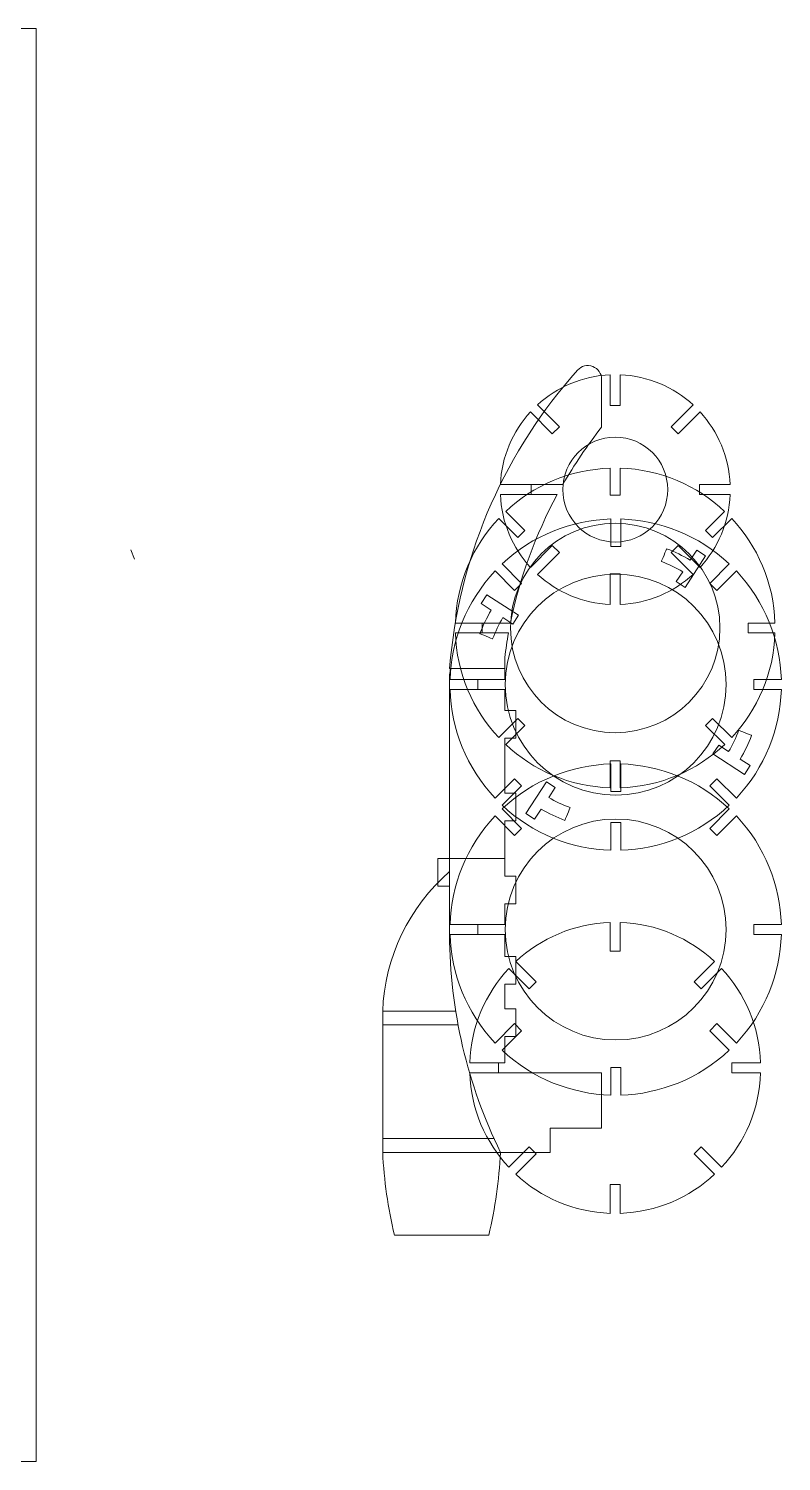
# Model space of a CAD drawing. Header units: centimetres. Extents: x -65 to 125, y -59 to 116.
# Drawn here: x 97.6 to 124.9, y -20.8 to 31.1 of the extents above; entities that cross this region are included whole.
import ezdxf

# ---------------------------------------------------------------- set-up
doc = ezdxf.new("R2010")
doc.units = ezdxf.units.CM
doc.header["$MEASUREMENT"] = 0
doc.layers.add('layer 1', color=7, linetype='Continuous')

msp = doc.modelspace()

# ---------------------------------------------------------------- linework, layer by layer
at = {"layer": 'layer 1', "color": 250, "lineweight": 9}
for points, knots in [([(43.70348, 31.06567), (43.70348, 31.06567), (97.89016, 31.06567), (97.89016, 31.06567), (97.89016, 31.06567), (97.89016, 31.06567), (97.89016, -20.81939), (97.89016, -20.81939), (97.89016, -20.81939), (97.89016, -20.81939), (43.70348, -20.81939), (43.70348, -20.81939), (43.70348, -20.81939), (43.70348, -20.81939), (43.70348, 31.06567), (43.70348, 31.06567)], [0, 0, 0, 0, 0.2, 0.2, 0.2, 0.2, 0.4, 0.4, 0.4, 0.4, 0.6, 0.6, 0.6, 0.6, 1, 1, 1, 1]), ([(119.03359, 15.14829), (120.49663, 15.10359), (121.82285, 14.51599), (122.81813, 13.58029), (122.81813, 13.58029), (122.81813, 13.58029), (122.12886, 12.89102), (122.12886, 12.89102), (122.12886, 12.89102), (122.12886, 12.89102), (122.38342, 12.63646), (122.38342, 12.63646), (122.38342, 12.63646), (122.38342, 12.63646), (123.07284, 13.32588), (123.07284, 13.32588), (123.07284, 13.32588), (124.00841, 12.33057), (124.59579, 11.00417), (124.64048, 9.54119), (124.64048, 9.54119), (124.64048, 9.54119), (123.66552, 9.54119), (123.66552, 9.54119), (123.66552, 9.54119), (123.66552, 9.54119), (123.66552, 9.18118), (123.66552, 9.18118), (123.66552, 9.18118), (123.66552, 9.18118), (124.64068, 9.18118), (124.64068, 9.18118), (124.64068, 9.18118), (124.59598, 7.71814), (124.00838, 6.39192), (123.07268, 5.39664), (123.07268, 5.39664), (123.07268, 5.39664), (122.38341, 6.08591), (122.38341, 6.08591), (122.38341, 6.08591), (122.38341, 6.08591), (122.12885, 5.83135), (122.12885, 5.83135), (122.12885, 5.83135), (122.12885, 5.83135), (122.81827, 5.14193), (122.81827, 5.14193), (122.81827, 5.14193), (121.82296, 4.20636), (120.49656, 3.61898), (119.03358, 3.57429), (119.03358, 3.57429), (119.03358, 3.57429), (119.03358, 4.54925), (119.03358, 4.54925), (119.03358, 4.54925), (119.03358, 4.54925), (118.67357, 4.54925), (118.67357, 4.54925), (118.67357, 4.54925), (118.67357, 4.54925), (118.67357, 3.57429), (118.67357, 3.57429), (118.67357, 3.57429), (117.21056, 3.61899), (115.88442, 4.20662), (114.88915, 5.14221), (114.88915, 5.14221), (114.88915, 5.14221), (115.5783, 5.83136), (115.5783, 5.83136), (115.5783, 5.83136), (115.5783, 5.83136), (115.32374, 6.08592), (115.32374, 6.08592), (115.32374, 6.08592), (115.32374, 6.08592), (114.63459, 5.39677), (114.63459, 5.39677), (114.63459, 5.39677), (113.69898, 6.39201), (113.11138, 7.71819), (113.06669, 9.18119), (113.06669, 9.18119), (113.06669, 9.18119), (114.04164, 9.18119), (114.04164, 9.18119), (114.04164, 9.18119), (114.04164, 9.18119), (114.04164, 9.5412), (114.04164, 9.5412), (114.04164, 9.5412), (114.04164, 9.5412), (113.06648, 9.5412), (113.06648, 9.5412), (113.06648, 9.5412), (113.11118, 11.00424), (113.69878, 12.33046), (114.63448, 13.32574), (114.63448, 13.32574), (114.63448, 13.32574), (115.32375, 12.63647), (115.32375, 12.63647), (115.32375, 12.63647), (115.32375, 12.63647), (115.57831, 12.89103), (115.57831, 12.89103), (115.57831, 12.89103), (115.57831, 12.89103), (114.88889, 13.58045), (114.88889, 13.58045), (114.88889, 13.58045), (115.8842, 14.51602), (117.2106, 15.1034), (118.67358, 15.14809), (118.67358, 15.14809), (118.67358, 15.14809), (118.67358, 14.17313), (118.67358, 14.17313), (118.67358, 14.17313), (118.67358, 14.17313), (119.03359, 14.17313), (119.03359, 14.17313), (119.03359, 14.17313), (119.03359, 14.17313), (119.03359, 15.14829), (119.03359, 15.14829)], [0, 0, 0, 0, 0.03030303, 0.03030303, 0.03030303, 0.03030303, 0.06060606, 0.06060606, 0.06060606, 0.06060606, 0.09090909, 0.09090909, 0.09090909, 0.09090909, 0.12121212, 0.12121212, 0.12121212, 0.12121212, 0.15151515, 0.15151515, 0.15151515, 0.15151515, 0.18181818, 0.18181818, 0.18181818, 0.18181818, 0.21212121, 0.21212121, 0.21212121, 0.21212121, 0.24242424, 0.24242424, 0.24242424, 0.24242424, 0.27272727, 0.27272727, 0.27272727, 0.27272727, 0.3030303, 0.3030303, 0.3030303, 0.3030303, 0.33333333, 0.33333333, 0.33333333, 0.33333333, 0.36363636, 0.36363636, 0.36363636, 0.36363636, 0.39393939, 0.39393939, 0.39393939, 0.39393939, 0.42424242, 0.42424242, 0.42424242, 0.42424242, 0.45454545, 0.45454545, 0.45454545, 0.45454545, 0.48484848, 0.48484848, 0.48484848, 0.48484848, 0.51515152, 0.51515152, 0.51515152, 0.51515152, 0.54545455, 0.54545455, 0.54545455, 0.54545455, 0.57575758, 0.57575758, 0.57575758, 0.57575758, 0.60606061, 0.60606061, 0.60606061, 0.60606061, 0.63636364, 0.63636364, 0.63636364, 0.63636364, 0.66666667, 0.66666667, 0.66666667, 0.66666667, 0.6969697, 0.6969697, 0.6969697, 0.6969697, 0.72727273, 0.72727273, 0.72727273, 0.72727273, 0.75757576, 0.75757576, 0.75757576, 0.75757576, 0.78787879, 0.78787879, 0.78787879, 0.78787879, 0.81818182, 0.81818182, 0.81818182, 0.81818182, 0.84848485, 0.84848485, 0.84848485, 0.84848485, 0.87878788, 0.87878788, 0.87878788, 0.87878788, 0.90909091, 0.90909091, 0.90909091, 0.90909091, 0.93939394, 0.93939394, 0.93939394, 0.93939394, 1, 1, 1, 1]), ([(114.50565, 3.19822), (113.46183, 4.30546), (112.91903, 5.71245), (112.87676, 7.13164), (112.87676, 7.13164), (112.87676, 7.13164), (113.87358, 7.13164), (113.87358, 7.13164), (113.87358, 7.13164), (113.87358, 7.13164), (113.87358, 7.49165), (113.87358, 7.49165), (113.87358, 7.49165), (113.87358, 7.49165), (112.87661, 7.49165), (112.87661, 7.49165), (112.87661, 7.49165), (112.91897, 8.91078), (113.46196, 10.31776), (114.50576, 11.42496), (114.50576, 11.42496), (114.50576, 11.42496), (115.21078, 10.71994), (115.21078, 10.71994), (115.21078, 10.71994), (115.21078, 10.71994), (115.46535, 10.9745), (115.46535, 10.9745), (115.46535, 10.9745), (115.46535, 10.9745), (114.76022, 11.67963), (114.76022, 11.67963), (114.76022, 11.67963), (115.86746, 12.72345), (117.27445, 13.26625), (118.69364, 13.30852), (118.69364, 13.30852), (118.69364, 13.30852), (118.69364, 12.3117), (118.69364, 12.3117), (118.69364, 12.3117), (118.69364, 12.3117), (119.05365, 12.3117), (119.05365, 12.3117), (119.05365, 12.3117), (119.05365, 12.3117), (119.05365, 13.30867), (119.05365, 13.30867), (119.05365, 13.30867), (120.47278, 13.26631), (121.87976, 12.72332), (122.98696, 11.67952), (122.98696, 11.67952), (122.98696, 11.67952), (122.28194, 10.9745), (122.28194, 10.9745), (122.28194, 10.9745), (122.28194, 10.9745), (122.5365, 10.71993), (122.5365, 10.71993), (122.5365, 10.71993), (122.5365, 10.71993), (123.24163, 11.42506), (123.24163, 11.42506), (123.24163, 11.42506), (124.28545, 10.31782), (124.82825, 8.91083), (124.87052, 7.49164), (124.87052, 7.49164), (124.87052, 7.49164), (123.8737, 7.49164), (123.8737, 7.49164), (123.8737, 7.49164), (123.8737, 7.49164), (123.8737, 7.13163), (123.8737, 7.13163), (123.8737, 7.13163), (123.8737, 7.13163), (124.87067, 7.13163), (124.87067, 7.13163), (124.87067, 7.13163), (124.82831, 5.7125), (124.28532, 4.30552), (123.24152, 3.19832), (123.24152, 3.19832), (123.24152, 3.19832), (122.5365, 3.90334), (122.5365, 3.90334), (122.5365, 3.90334), (122.5365, 3.90334), (122.28193, 3.64878), (122.28193, 3.64878), (122.28193, 3.64878), (122.28193, 3.64878), (122.98706, 2.94365), (122.98706, 2.94365), (122.98706, 2.94365), (121.87984, 1.89984), (120.47284, 1.35696), (119.05364, 1.31462), (119.05364, 1.31462), (119.05364, 1.31462), (119.05364, 2.31158), (119.05364, 2.31158), (119.05364, 2.31158), (119.05364, 2.31158), (118.69363, 2.31158), (118.69363, 2.31158), (118.69363, 2.31158), (118.69363, 2.31158), (118.69363, 1.31462), (118.69363, 1.31462), (118.69363, 1.31462), (117.27443, 1.35692), (115.86745, 1.89982), (114.76021, 2.94365), (114.76021, 2.94365), (114.76021, 2.94365), (115.46534, 3.64878), (115.46534, 3.64878), (115.46534, 3.64878), (115.46534, 3.64878), (115.21078, 3.90335), (115.21078, 3.90335), (115.21078, 3.90335), (115.21078, 3.90335), (114.50565, 3.19822), (114.50565, 3.19822)], [0, 0, 0, 0, 0.03030303, 0.03030303, 0.03030303, 0.03030303, 0.06060606, 0.06060606, 0.06060606, 0.06060606, 0.09090909, 0.09090909, 0.09090909, 0.09090909, 0.12121212, 0.12121212, 0.12121212, 0.12121212, 0.15151515, 0.15151515, 0.15151515, 0.15151515, 0.18181818, 0.18181818, 0.18181818, 0.18181818, 0.21212121, 0.21212121, 0.21212121, 0.21212121, 0.24242424, 0.24242424, 0.24242424, 0.24242424, 0.27272727, 0.27272727, 0.27272727, 0.27272727, 0.3030303, 0.3030303, 0.3030303, 0.3030303, 0.33333333, 0.33333333, 0.33333333, 0.33333333, 0.36363636, 0.36363636, 0.36363636, 0.36363636, 0.39393939, 0.39393939, 0.39393939, 0.39393939, 0.42424242, 0.42424242, 0.42424242, 0.42424242, 0.45454545, 0.45454545, 0.45454545, 0.45454545, 0.48484848, 0.48484848, 0.48484848, 0.48484848, 0.51515152, 0.51515152, 0.51515152, 0.51515152, 0.54545455, 0.54545455, 0.54545455, 0.54545455, 0.57575758, 0.57575758, 0.57575758, 0.57575758, 0.60606061, 0.60606061, 0.60606061, 0.60606061, 0.63636364, 0.63636364, 0.63636364, 0.63636364, 0.66666667, 0.66666667, 0.66666667, 0.66666667, 0.6969697, 0.6969697, 0.6969697, 0.6969697, 0.72727273, 0.72727273, 0.72727273, 0.72727273, 0.75757576, 0.75757576, 0.75757576, 0.75757576, 0.78787879, 0.78787879, 0.78787879, 0.78787879, 0.81818182, 0.81818182, 0.81818182, 0.81818182, 0.84848485, 0.84848485, 0.84848485, 0.84848485, 0.87878788, 0.87878788, 0.87878788, 0.87878788, 0.90909091, 0.90909091, 0.90909091, 0.90909091, 0.93939394, 0.93939394, 0.93939394, 0.93939394, 1, 1, 1, 1]), ([(118.85358, 13.15353), (120.94803, 13.15353), (122.64592, 11.45564), (122.64592, 9.36119), (122.64592, 9.36119), (122.64592, 7.26674), (120.94803, 5.56885), (118.85358, 5.56885), (118.85358, 5.56885), (116.75913, 5.56885), (115.06124, 7.26674), (115.06124, 9.36119), (115.06124, 9.36119), (115.06124, 11.45564), (116.75913, 13.15353), (118.85358, 13.15353)], [0, 0, 0, 0, 0.2, 0.2, 0.2, 0.2, 0.4, 0.4, 0.4, 0.4, 0.6, 0.6, 0.6, 0.6, 1, 1, 1, 1]), ([(120.52513, 11.76913), (120.52839, 11.77697), (120.71644, 12.23097), (120.71644, 12.23097), (120.71644, 12.23097), (121.01358, 12.11966), (121.30003, 11.98165), (121.57228, 11.81864), (121.57228, 11.81864), (121.57228, 11.81864), (121.80975, 12.18456), (121.80975, 12.18456), (121.80975, 12.18456), (121.80975, 12.18456), (122.1285, 11.97767), (122.1285, 11.97767), (122.1285, 11.97767), (122.1285, 11.97767), (121.38533, 10.83259), (121.38533, 10.83259), (121.38533, 10.83259), (121.38533, 10.83259), (121.06658, 11.03947), (121.06658, 11.03947), (121.06658, 11.03947), (121.06658, 11.03947), (121.30011, 11.39929), (121.30011, 11.39929), (121.30011, 11.39929), (121.05348, 11.54571), (120.7941, 11.66948), (120.52513, 11.76913)], [0, 0, 0, 0, 0.11111111, 0.11111111, 0.11111111, 0.11111111, 0.22222222, 0.22222222, 0.22222222, 0.22222222, 0.33333333, 0.33333333, 0.33333333, 0.33333333, 0.44444444, 0.44444444, 0.44444444, 0.44444444, 0.55555556, 0.55555556, 0.55555556, 0.55555556, 0.66666667, 0.66666667, 0.66666667, 0.66666667, 0.77777778, 0.77777778, 0.77777778, 0.77777778, 1, 1, 1, 1]), ([(118.87364, 11.31211), (116.66424, 11.31211), (114.87317, 9.52104), (114.87317, 7.31164), (114.87317, 7.31164), (114.87317, 5.10224), (116.66424, 3.31117), (118.87364, 3.31117), (118.87364, 3.31117), (121.08304, 3.31117), (122.87411, 5.10224), (122.87411, 7.31164), (122.87411, 7.31164), (122.87411, 9.52104), (121.08304, 11.31211), (118.87364, 11.31211)], [0, 0, 0, 0, 0.2, 0.2, 0.2, 0.2, 0.4, 0.4, 0.4, 0.4, 0.6, 0.6, 0.6, 0.6, 1, 1, 1, 1]), ([(114.41615, 8.96313), (114.40831, 8.96639), (113.95431, 9.15444), (113.95431, 9.15444), (113.95431, 9.15444), (114.06562, 9.45158), (114.20363, 9.73803), (114.36664, 10.01028), (114.36664, 10.01028), (114.36664, 10.01028), (114.00072, 10.24775), (114.00072, 10.24775), (114.00072, 10.24775), (114.00072, 10.24775), (114.20761, 10.5665), (114.20761, 10.5665), (114.20761, 10.5665), (114.20761, 10.5665), (115.35269, 9.82333), (115.35269, 9.82333), (115.35269, 9.82333), (115.35269, 9.82333), (115.14581, 9.50458), (115.14581, 9.50458), (115.14581, 9.50458), (115.14581, 9.50458), (114.78599, 9.73811), (114.78599, 9.73811), (114.78599, 9.73811), (114.63957, 9.49148), (114.5158, 9.2321), (114.41615, 8.96313)], [0, 0, 0, 0, 0.11111111, 0.11111111, 0.11111111, 0.11111111, 0.22222222, 0.22222222, 0.22222222, 0.22222222, 0.33333333, 0.33333333, 0.33333333, 0.33333333, 0.44444444, 0.44444444, 0.44444444, 0.44444444, 0.55555556, 0.55555556, 0.55555556, 0.55555556, 0.66666667, 0.66666667, 0.66666667, 0.66666667, 0.77777778, 0.77777778, 0.77777778, 0.77777778, 1, 1, 1, 1]), ([(123.33113, 5.66015), (123.33897, 5.65689), (123.79297, 5.46884), (123.79297, 5.46884), (123.79297, 5.46884), (123.68166, 5.1717), (123.54365, 4.88525), (123.38064, 4.613), (123.38064, 4.613), (123.38064, 4.613), (123.74656, 4.37553), (123.74656, 4.37553), (123.74656, 4.37553), (123.74656, 4.37553), (123.53967, 4.05678), (123.53967, 4.05678), (123.53967, 4.05678), (123.53967, 4.05678), (122.39459, 4.79995), (122.39459, 4.79995), (122.39459, 4.79995), (122.39459, 4.79995), (122.60147, 5.1187), (122.60147, 5.1187), (122.60147, 5.1187), (122.60147, 5.1187), (122.96129, 4.88517), (122.96129, 4.88517), (122.96129, 4.88517), (123.10771, 5.1318), (123.23148, 5.39118), (123.33113, 5.66015)], [0, 0, 0, 0, 0.11111111, 0.11111111, 0.11111111, 0.11111111, 0.22222222, 0.22222222, 0.22222222, 0.22222222, 0.33333333, 0.33333333, 0.33333333, 0.33333333, 0.44444444, 0.44444444, 0.44444444, 0.44444444, 0.55555556, 0.55555556, 0.55555556, 0.55555556, 0.66666667, 0.66666667, 0.66666667, 0.66666667, 0.77777778, 0.77777778, 0.77777778, 0.77777778, 1, 1, 1, 1]), ([(114.50565, -5.67314), (113.46183, -4.5659), (112.91903, -3.15891), (112.87676, -1.73972), (112.87676, -1.73972), (112.87676, -1.73972), (113.87358, -1.73972), (113.87358, -1.73972), (113.87358, -1.73972), (113.87358, -1.73972), (113.87358, -1.37971), (113.87358, -1.37971), (113.87358, -1.37971), (113.87358, -1.37971), (112.87661, -1.37971), (112.87661, -1.37971), (112.87661, -1.37971), (112.91897, 0.03942), (113.46196, 1.4464), (114.50576, 2.5536), (114.50576, 2.5536), (114.50576, 2.5536), (115.21078, 1.84858), (115.21078, 1.84858), (115.21078, 1.84858), (115.21078, 1.84858), (115.46535, 2.10314), (115.46535, 2.10314), (115.46535, 2.10314), (115.46535, 2.10314), (114.76022, 2.80827), (114.76022, 2.80827), (114.76022, 2.80827), (115.86746, 3.85209), (117.27445, 4.39489), (118.69364, 4.43716), (118.69364, 4.43716), (118.69364, 4.43716), (118.69364, 3.44034), (118.69364, 3.44034), (118.69364, 3.44034), (118.69364, 3.44034), (119.05365, 3.44034), (119.05365, 3.44034), (119.05365, 3.44034), (119.05365, 3.44034), (119.05365, 4.43731), (119.05365, 4.43731), (119.05365, 4.43731), (120.47278, 4.39495), (121.87976, 3.85196), (122.98696, 2.80816), (122.98696, 2.80816), (122.98696, 2.80816), (122.28194, 2.10314), (122.28194, 2.10314), (122.28194, 2.10314), (122.28194, 2.10314), (122.5365, 1.84857), (122.5365, 1.84857), (122.5365, 1.84857), (122.5365, 1.84857), (123.24163, 2.5537), (123.24163, 2.5537), (123.24163, 2.5537), (124.28545, 1.44646), (124.82825, 0.03947), (124.87052, -1.37972), (124.87052, -1.37972), (124.87052, -1.37972), (123.8737, -1.37972), (123.8737, -1.37972), (123.8737, -1.37972), (123.8737, -1.37972), (123.8737, -1.73973), (123.8737, -1.73973), (123.8737, -1.73973), (123.8737, -1.73973), (124.87067, -1.73973), (124.87067, -1.73973), (124.87067, -1.73973), (124.82831, -3.15886), (124.28532, -4.56584), (123.24152, -5.67304), (123.24152, -5.67304), (123.24152, -5.67304), (122.5365, -4.96802), (122.5365, -4.96802), (122.5365, -4.96802), (122.5365, -4.96802), (122.28193, -5.22258), (122.28193, -5.22258), (122.28193, -5.22258), (122.28193, -5.22258), (122.98706, -5.92771), (122.98706, -5.92771), (122.98706, -5.92771), (121.87984, -6.97152), (120.47284, -7.5144), (119.05364, -7.55674), (119.05364, -7.55674), (119.05364, -7.55674), (119.05364, -6.55978), (119.05364, -6.55978), (119.05364, -6.55978), (119.05364, -6.55978), (118.69363, -6.55978), (118.69363, -6.55978), (118.69363, -6.55978), (118.69363, -6.55978), (118.69363, -7.55674), (118.69363, -7.55674), (118.69363, -7.55674), (117.27443, -7.51444), (115.86745, -6.97154), (114.76021, -5.92771), (114.76021, -5.92771), (114.76021, -5.92771), (115.46534, -5.22258), (115.46534, -5.22258), (115.46534, -5.22258), (115.46534, -5.22258), (115.21078, -4.96801), (115.21078, -4.96801), (115.21078, -4.96801), (115.21078, -4.96801), (114.50565, -5.67314), (114.50565, -5.67314)], [0, 0, 0, 0, 0.03030303, 0.03030303, 0.03030303, 0.03030303, 0.06060606, 0.06060606, 0.06060606, 0.06060606, 0.09090909, 0.09090909, 0.09090909, 0.09090909, 0.12121212, 0.12121212, 0.12121212, 0.12121212, 0.15151515, 0.15151515, 0.15151515, 0.15151515, 0.18181818, 0.18181818, 0.18181818, 0.18181818, 0.21212121, 0.21212121, 0.21212121, 0.21212121, 0.24242424, 0.24242424, 0.24242424, 0.24242424, 0.27272727, 0.27272727, 0.27272727, 0.27272727, 0.3030303, 0.3030303, 0.3030303, 0.3030303, 0.33333333, 0.33333333, 0.33333333, 0.33333333, 0.36363636, 0.36363636, 0.36363636, 0.36363636, 0.39393939, 0.39393939, 0.39393939, 0.39393939, 0.42424242, 0.42424242, 0.42424242, 0.42424242, 0.45454545, 0.45454545, 0.45454545, 0.45454545, 0.48484848, 0.48484848, 0.48484848, 0.48484848, 0.51515152, 0.51515152, 0.51515152, 0.51515152, 0.54545455, 0.54545455, 0.54545455, 0.54545455, 0.57575758, 0.57575758, 0.57575758, 0.57575758, 0.60606061, 0.60606061, 0.60606061, 0.60606061, 0.63636364, 0.63636364, 0.63636364, 0.63636364, 0.66666667, 0.66666667, 0.66666667, 0.66666667, 0.6969697, 0.6969697, 0.6969697, 0.6969697, 0.72727273, 0.72727273, 0.72727273, 0.72727273, 0.75757576, 0.75757576, 0.75757576, 0.75757576, 0.78787879, 0.78787879, 0.78787879, 0.78787879, 0.81818182, 0.81818182, 0.81818182, 0.81818182, 0.84848485, 0.84848485, 0.84848485, 0.84848485, 0.87878788, 0.87878788, 0.87878788, 0.87878788, 0.90909091, 0.90909091, 0.90909091, 0.90909091, 0.93939394, 0.93939394, 0.93939394, 0.93939394, 1, 1, 1, 1]), ([(117.22215, 2.85415), (117.21889, 2.84631), (117.03084, 2.39231), (117.03084, 2.39231), (117.03084, 2.39231), (116.7337, 2.50362), (116.44725, 2.64163), (116.175, 2.80464), (116.175, 2.80464), (116.175, 2.80464), (115.93753, 2.43872), (115.93753, 2.43872), (115.93753, 2.43872), (115.93753, 2.43872), (115.61878, 2.64561), (115.61878, 2.64561), (115.61878, 2.64561), (115.61878, 2.64561), (116.36195, 3.79069), (116.36195, 3.79069), (116.36195, 3.79069), (116.36195, 3.79069), (116.6807, 3.58381), (116.6807, 3.58381), (116.6807, 3.58381), (116.6807, 3.58381), (116.44717, 3.22399), (116.44717, 3.22399), (116.44717, 3.22399), (116.6938, 3.07757), (116.95318, 2.9538), (117.22215, 2.85415)], [0, 0, 0, 0, 0.11111111, 0.11111111, 0.11111111, 0.11111111, 0.22222222, 0.22222222, 0.22222222, 0.22222222, 0.33333333, 0.33333333, 0.33333333, 0.33333333, 0.44444444, 0.44444444, 0.44444444, 0.44444444, 0.55555556, 0.55555556, 0.55555556, 0.55555556, 0.66666667, 0.66666667, 0.66666667, 0.66666667, 0.77777778, 0.77777778, 0.77777778, 0.77777778, 1, 1, 1, 1]), ([(118.87364, 2.44075), (116.66424, 2.44075), (114.87317, 0.64968), (114.87317, -1.55972), (114.87317, -1.55972), (114.87317, -3.76912), (116.66424, -5.56019), (118.87364, -5.56019), (118.87364, -5.56019), (121.08304, -5.56019), (122.87411, -3.76912), (122.87411, -1.55972), (122.87411, -1.55972), (122.87411, 0.64968), (121.08304, 2.44075), (118.87364, 2.44075)], [0, 0, 0, 0, 0.2, 0.2, 0.2, 0.2, 0.4, 0.4, 0.4, 0.4, 0.6, 0.6, 0.6, 0.6, 1, 1, 1, 1]), ([(119.03331, -1.30152), (120.35317, -1.34583), (121.54983, -1.87548), (122.45093, -2.71753), (122.45093, -2.71753), (122.45093, -2.71753), (121.71455, -3.45391), (121.71455, -3.45391), (121.71455, -3.45391), (121.71455, -3.45391), (121.96912, -3.70848), (121.96912, -3.70848), (121.96912, -3.70848), (121.96912, -3.70848), (122.70554, -2.97206), (122.70554, -2.97206), (122.70554, -2.97206), (123.54741, -3.87321), (124.07688, -5.06996), (124.12119, -6.38972), (124.12119, -6.38972), (124.12119, -6.38972), (123.07972, -6.38972), (123.07972, -6.38972), (123.07972, -6.38972), (123.07972, -6.38972), (123.07972, -6.74973), (123.07972, -6.74973), (123.07972, -6.74973), (123.07972, -6.74973), (124.1215, -6.74973), (124.1215, -6.74973), (124.1215, -6.74973), (124.07719, -8.06959), (123.54754, -9.26625), (122.70549, -10.16735), (122.70549, -10.16735), (122.70549, -10.16735), (121.96911, -9.43097), (121.96911, -9.43097), (121.96911, -9.43097), (121.96911, -9.43097), (121.71454, -9.68554), (121.71454, -9.68554), (121.71454, -9.68554), (121.71454, -9.68554), (122.45096, -10.42196), (122.45096, -10.42196), (122.45096, -10.42196), (121.54981, -11.26383), (120.35306, -11.7933), (119.0333, -11.83761), (119.0333, -11.83761), (119.0333, -11.83761), (119.0333, -10.79614), (119.0333, -10.79614), (119.0333, -10.79614), (119.0333, -10.79614), (118.67329, -10.79614), (118.67329, -10.79614), (118.67329, -10.79614), (118.67329, -10.79614), (118.67329, -11.83761), (118.67329, -11.83761), (118.67329, -11.83761), (117.35349, -11.7933), (116.15696, -11.26362), (115.25586, -10.42172), (115.25586, -10.42172), (115.25586, -10.42172), (115.99205, -9.68553), (115.99205, -9.68553), (115.99205, -9.68553), (115.99205, -9.68553), (115.73748, -9.43096), (115.73748, -9.43096), (115.73748, -9.43096), (115.73748, -9.43096), (115.00129, -10.16715), (115.00129, -10.16715), (115.00129, -10.16715), (114.15936, -9.26609), (113.62972, -8.06952), (113.58541, -6.74972), (113.58541, -6.74972), (113.58541, -6.74972), (114.62688, -6.74972), (114.62688, -6.74972), (114.62688, -6.74972), (114.62688, -6.74972), (114.62688, -6.38971), (114.62688, -6.38971), (114.62688, -6.38971), (114.62688, -6.38971), (113.5851, -6.38971), (113.5851, -6.38971), (113.5851, -6.38971), (113.62941, -5.06985), (114.15906, -3.87319), (115.00111, -2.97209), (115.00111, -2.97209), (115.00111, -2.97209), (115.73749, -3.70847), (115.73749, -3.70847), (115.73749, -3.70847), (115.73749, -3.70847), (115.99206, -3.4539), (115.99206, -3.4539), (115.99206, -3.4539), (115.99206, -3.4539), (115.25564, -2.71748), (115.25564, -2.71748), (115.25564, -2.71748), (116.15679, -1.87561), (117.35354, -1.34614), (118.6733, -1.30183), (118.6733, -1.30183), (118.6733, -1.30183), (118.6733, -2.3433), (118.6733, -2.3433), (118.6733, -2.3433), (118.6733, -2.3433), (119.03331, -2.3433), (119.03331, -2.3433), (119.03331, -2.3433), (119.03331, -2.3433), (119.03331, -1.30152), (119.03331, -1.30152)], [0, 0, 0, 0, 0.03030303, 0.03030303, 0.03030303, 0.03030303, 0.06060606, 0.06060606, 0.06060606, 0.06060606, 0.09090909, 0.09090909, 0.09090909, 0.09090909, 0.12121212, 0.12121212, 0.12121212, 0.12121212, 0.15151515, 0.15151515, 0.15151515, 0.15151515, 0.18181818, 0.18181818, 0.18181818, 0.18181818, 0.21212121, 0.21212121, 0.21212121, 0.21212121, 0.24242424, 0.24242424, 0.24242424, 0.24242424, 0.27272727, 0.27272727, 0.27272727, 0.27272727, 0.3030303, 0.3030303, 0.3030303, 0.3030303, 0.33333333, 0.33333333, 0.33333333, 0.33333333, 0.36363636, 0.36363636, 0.36363636, 0.36363636, 0.39393939, 0.39393939, 0.39393939, 0.39393939, 0.42424242, 0.42424242, 0.42424242, 0.42424242, 0.45454545, 0.45454545, 0.45454545, 0.45454545, 0.48484848, 0.48484848, 0.48484848, 0.48484848, 0.51515152, 0.51515152, 0.51515152, 0.51515152, 0.54545455, 0.54545455, 0.54545455, 0.54545455, 0.57575758, 0.57575758, 0.57575758, 0.57575758, 0.60606061, 0.60606061, 0.60606061, 0.60606061, 0.63636364, 0.63636364, 0.63636364, 0.63636364, 0.66666667, 0.66666667, 0.66666667, 0.66666667, 0.6969697, 0.6969697, 0.6969697, 0.6969697, 0.72727273, 0.72727273, 0.72727273, 0.72727273, 0.75757576, 0.75757576, 0.75757576, 0.75757576, 0.78787879, 0.78787879, 0.78787879, 0.78787879, 0.81818182, 0.81818182, 0.81818182, 0.81818182, 0.84848485, 0.84848485, 0.84848485, 0.84848485, 0.87878788, 0.87878788, 0.87878788, 0.87878788, 0.90909091, 0.90909091, 0.90909091, 0.90909091, 0.93939394, 0.93939394, 0.93939394, 0.93939394, 1, 1, 1, 1])]:
    msp.add_open_spline(points, degree=3, knots=knots, dxfattribs=at)
at = {"layer": 'layer 1', "color": 2, "lineweight": 9}
for points, knots in [([(113.92704, 7.89164), (113.92704, 7.89164), (113.86704, 7.89164), (113.86704, 7.89164), (113.86704, 7.89164), (113.86704, 7.89164), (112.85358, 7.89164), (112.85358, 7.89164), (112.85358, 7.89164), (112.85358, 7.89164), (112.89394, 8.29164), (112.89394, 8.29164), (112.89394, 8.29164), (113.28397, 12.15879), (114.89512, 15.80362), (117.49148, 18.696), (117.49148, 18.696), (117.62897, 18.85048), (117.84746, 18.90419), (118.04089, 18.83107), (118.04089, 18.83107), (118.23433, 18.75793), (118.36264, 18.56878), (118.36355, 18.36198), (118.36355, 18.36198), (118.36355, 18.36198), (118.36355, 16.63188), (118.36355, 16.63188), (118.36355, 16.63188), (117.84308, 15.97429), (117.37226, 15.27874), (116.9551, 14.55121), (116.9551, 14.55121), (116.9551, 14.55121), (115.81277, 14.5512), (115.81277, 14.5512), (115.81277, 14.5512), (115.81277, 14.5512), (115.81277, 14.1912), (115.81277, 14.1912), (115.81277, 14.1912), (115.81277, 14.1912), (116.75447, 14.19121), (116.75447, 14.19121), (116.75447, 14.19121), (115.96493, 12.73287), (115.39425, 11.16577), (115.06125, 9.54119), (115.06125, 9.54119), (115.06125, 9.54119), (114.04164, 9.54119), (114.04164, 9.54119), (114.04164, 9.54119), (114.04164, 9.54119), (114.04164, 9.18119), (114.04164, 9.18119), (114.04164, 9.18119), (114.04164, 9.18119), (114.9915, 9.18119), (114.9915, 9.18119), (114.9915, 9.18119), (114.93763, 8.88596), (114.89164, 8.58932), (114.85357, 8.29164), (114.85357, 8.29164), (114.85357, 8.29164), (114.85358, 7.89164), (114.85358, 7.89164), (114.85358, 7.89164), (114.85358, 7.89164), (113.92704, 7.89164), (113.92704, 7.89164)], [0, 0, 0, 0, 0.05263158, 0.05263158, 0.05263158, 0.05263158, 0.10526316, 0.10526316, 0.10526316, 0.10526316, 0.15789474, 0.15789474, 0.15789474, 0.15789474, 0.21052632, 0.21052632, 0.21052632, 0.21052632, 0.26315789, 0.26315789, 0.26315789, 0.26315789, 0.31578947, 0.31578947, 0.31578947, 0.31578947, 0.36842105, 0.36842105, 0.36842105, 0.36842105, 0.42105263, 0.42105263, 0.42105263, 0.42105263, 0.47368421, 0.47368421, 0.47368421, 0.47368421, 0.52631579, 0.52631579, 0.52631579, 0.52631579, 0.57894737, 0.57894737, 0.57894737, 0.57894737, 0.63157895, 0.63157895, 0.63157895, 0.63157895, 0.68421053, 0.68421053, 0.68421053, 0.68421053, 0.73684211, 0.73684211, 0.73684211, 0.73684211, 0.78947368, 0.78947368, 0.78947368, 0.78947368, 0.84210526, 0.84210526, 0.84210526, 0.84210526, 0.89473684, 0.89473684, 0.89473684, 0.89473684, 1, 1, 1, 1]), ([(112.53677, -12.62989), (112.53677, -12.62989), (112.47677, -12.62989), (112.47677, -12.62989), (112.47677, -12.62989), (112.47677, -12.62989), (110.85788, -12.62989), (110.85788, -12.62989), (110.85788, -12.62989), (110.62483, -11.645), (110.48274, -10.64078), (110.4334, -9.62989), (110.4334, -9.62989), (110.4334, -9.62989), (110.4334, -4.51213), (110.4334, -4.51213), (110.4334, -4.51213), (110.50854, -2.56696), (111.38443, -0.73939), (112.85358, 0.53769), (112.85358, 0.53769), (112.85358, 0.53769), (112.85358, 7.67639), (112.85358, 7.67639), (112.85358, 7.67639), (112.86628, 7.74828), (112.87974, 7.82004), (112.89395, 7.89164), (112.89395, 7.89164), (112.89395, 7.89164), (114.85358, 7.89164), (114.85358, 7.89164), (114.85358, 7.89164), (114.85358, 7.89164), (114.85358, 7.49164), (114.85358, 7.49164), (114.85358, 7.49164), (114.85358, 7.49164), (113.87358, 7.49164), (113.87358, 7.49164), (113.87358, 7.49164), (113.87358, 7.49164), (113.87358, 7.13164), (113.87358, 7.13164), (113.87358, 7.13164), (113.87358, 7.13164), (114.85358, 7.13164), (114.85358, 7.13164), (114.85358, 7.13164), (114.85358, 7.13164), (114.85358, 6.37596), (114.85358, 6.37596), (114.85358, 6.37596), (114.85358, 6.37596), (115.25358, 6.37596), (115.25358, 6.37596), (115.25358, 6.37596), (115.25358, 6.37596), (115.25358, 5.37596), (115.25358, 5.37596), (115.25358, 5.37596), (115.25358, 5.37596), (114.85358, 5.37596), (114.85358, 5.37596), (114.85358, 5.37596), (114.85358, 5.37596), (114.85358, 3.37596), (114.85358, 3.37596), (114.85358, 3.37596), (114.85358, 3.37596), (115.25358, 3.37596), (115.25358, 3.37596), (115.25358, 3.37596), (115.25358, 3.37596), (115.25358, 2.37596), (115.25358, 2.37596), (115.25358, 2.37596), (115.25358, 2.37596), (114.85358, 2.37596), (114.85358, 2.37596), (114.85358, 2.37596), (114.85358, 2.37596), (114.85358, 0.37596), (114.85358, 0.37596), (114.85358, 0.37596), (114.85358, 0.37596), (115.25358, 0.37596), (115.25358, 0.37596), (115.25358, 0.37596), (115.25358, 0.37596), (115.25358, -0.62404), (115.25358, -0.62404), (115.25358, -0.62404), (115.25358, -0.62404), (114.85358, -0.62404), (114.85358, -0.62404), (114.85358, -0.62404), (114.85358, -0.62404), (114.85358, -1.37972), (114.85358, -1.37972), (114.85358, -1.37972), (114.85358, -1.37972), (113.87358, -1.37972), (113.87358, -1.37972), (113.87358, -1.37972), (113.87358, -1.37972), (113.87358, -1.73972), (113.87358, -1.73972), (113.87358, -1.73972), (113.87358, -1.73972), (114.85358, -1.73972), (114.85358, -1.73972), (114.85358, -1.73972), (114.85358, -1.73972), (114.85358, -2.53438), (114.85358, -2.53438), (114.85358, -2.53438), (114.85358, -2.53438), (115.25358, -2.53438), (115.25358, -2.53438), (115.25358, -2.53438), (115.25358, -2.53438), (115.25358, -3.53438), (115.25358, -3.53438), (115.25358, -3.53438), (115.25358, -3.53438), (114.85358, -3.53438), (114.85358, -3.53438), (114.85358, -3.53438), (114.85358, -3.53438), (114.85358, -4.43495), (114.85358, -4.43495), (114.85358, -4.43495), (114.85358, -4.43495), (115.25358, -4.43495), (115.25358, -4.43495), (115.25358, -4.43495), (115.25358, -4.43495), (115.25358, -5.43495), (115.25358, -5.43495), (115.25358, -5.43495), (115.25358, -5.43495), (114.85358, -5.43495), (114.85358, -5.43495), (114.85358, -5.43495), (114.85358, -5.43495), (114.85358, -6.38973), (114.85358, -6.38973), (114.85358, -6.38973), (114.85358, -6.38973), (114.62688, -6.38973), (114.62688, -6.38973), (114.62688, -6.38973), (114.62688, -6.38973), (114.62688, -6.74973), (114.62688, -6.74973), (114.62688, -6.74973), (114.62688, -6.74973), (115.67743, -6.74973), (115.67743, -6.74973), (115.67743, -6.74973), (115.67743, -6.74973), (118.36358, -6.74973), (118.36358, -6.74973), (118.36358, -6.74973), (118.36358, -6.74973), (118.36358, -8.74973), (118.36358, -8.74973), (118.36358, -8.74973), (118.36358, -8.74973), (116.49608, -8.74973), (116.49608, -8.74973), (116.49608, -8.74973), (116.49608, -8.74973), (116.49608, -9.62989), (116.49608, -9.62989), (116.49608, -9.62989), (116.49608, -9.62989), (114.70016, -9.62989), (114.70016, -9.62989), (114.70016, -9.62989), (114.65082, -10.64078), (114.50872, -11.645), (114.27567, -12.62989), (114.27567, -12.62989), (114.27567, -12.62989), (112.53677, -12.62989), (112.53677, -12.62989)], [0, 0, 0, 0, 0.02083333, 0.02083333, 0.02083333, 0.02083333, 0.04166667, 0.04166667, 0.04166667, 0.04166667, 0.0625, 0.0625, 0.0625, 0.0625, 0.08333333, 0.08333333, 0.08333333, 0.08333333, 0.10416667, 0.10416667, 0.10416667, 0.10416667, 0.125, 0.125, 0.125, 0.125, 0.14583333, 0.14583333, 0.14583333, 0.14583333, 0.16666667, 0.16666667, 0.16666667, 0.16666667, 0.1875, 0.1875, 0.1875, 0.1875, 0.20833333, 0.20833333, 0.20833333, 0.20833333, 0.22916667, 0.22916667, 0.22916667, 0.22916667, 0.25, 0.25, 0.25, 0.25, 0.27083333, 0.27083333, 0.27083333, 0.27083333, 0.29166667, 0.29166667, 0.29166667, 0.29166667, 0.3125, 0.3125, 0.3125, 0.3125, 0.33333333, 0.33333333, 0.33333333, 0.33333333, 0.35416667, 0.35416667, 0.35416667, 0.35416667, 0.375, 0.375, 0.375, 0.375, 0.39583333, 0.39583333, 0.39583333, 0.39583333, 0.41666667, 0.41666667, 0.41666667, 0.41666667, 0.4375, 0.4375, 0.4375, 0.4375, 0.45833333, 0.45833333, 0.45833333, 0.45833333, 0.47916667, 0.47916667, 0.47916667, 0.47916667, 0.5, 0.5, 0.5, 0.5, 0.52083333, 0.52083333, 0.52083333, 0.52083333, 0.54166667, 0.54166667, 0.54166667, 0.54166667, 0.5625, 0.5625, 0.5625, 0.5625, 0.58333333, 0.58333333, 0.58333333, 0.58333333, 0.60416667, 0.60416667, 0.60416667, 0.60416667, 0.625, 0.625, 0.625, 0.625, 0.64583333, 0.64583333, 0.64583333, 0.64583333, 0.66666667, 0.66666667, 0.66666667, 0.66666667, 0.6875, 0.6875, 0.6875, 0.6875, 0.70833333, 0.70833333, 0.70833333, 0.70833333, 0.72916667, 0.72916667, 0.72916667, 0.72916667, 0.75, 0.75, 0.75, 0.75, 0.77083333, 0.77083333, 0.77083333, 0.77083333, 0.79166667, 0.79166667, 0.79166667, 0.79166667, 0.8125, 0.8125, 0.8125, 0.8125, 0.83333333, 0.83333333, 0.83333333, 0.83333333, 0.85416667, 0.85416667, 0.85416667, 0.85416667, 0.875, 0.875, 0.875, 0.875, 0.89583333, 0.89583333, 0.89583333, 0.89583333, 0.91666667, 0.91666667, 0.91666667, 0.91666667, 0.9375, 0.9375, 0.9375, 0.9375, 0.95833333, 0.95833333, 0.95833333, 0.95833333, 1, 1, 1, 1])]:
    msp.add_open_spline(points, degree=3, knots=knots, dxfattribs=at)
at = {"layer": 'layer 1', "color": 114, "lineweight": 9}
for points, knots in [([(118.67746, 18.53243), (117.66297, 18.48927), (116.74257, 18.08317), (116.04241, 17.44083), (116.04241, 17.44083), (116.04241, 17.44083), (116.83183, 16.65141), (116.83183, 16.65141), (116.83183, 16.65141), (116.83183, 16.65141), (116.57726, 16.39684), (116.57726, 16.39684), (116.57726, 16.39684), (116.57726, 16.39684), (115.78767, 17.18643), (115.78767, 17.18643), (115.78767, 17.18643), (115.14517, 16.48632), (114.73916, 15.56576), (114.69601, 14.55121), (114.69601, 14.55121), (114.69601, 14.55121), (115.81277, 14.55121), (115.81277, 14.55121), (115.81277, 14.55121), (115.81277, 14.55121), (115.81277, 14.1912), (115.81277, 14.1912), (115.81277, 14.1912), (115.81277, 14.1912), (114.6962, 14.1912), (114.6962, 14.1912), (114.6962, 14.1912), (114.73936, 13.17669), (115.14541, 12.25622), (115.78781, 11.55613), (115.78781, 11.55613), (115.78781, 11.55613), (116.57725, 12.34557), (116.57725, 12.34557), (116.57725, 12.34557), (116.57725, 12.34557), (116.83182, 12.091), (116.83182, 12.091), (116.83182, 12.091), (116.83182, 12.091), (116.04238, 11.30156), (116.04238, 11.30156), (116.04238, 11.30156), (116.74248, 10.65919), (117.66295, 10.25313), (118.67745, 10.20998), (118.67745, 10.20998), (118.67745, 10.20998), (118.67745, 11.32651), (118.67745, 11.32651), (118.67745, 11.32651), (118.67745, 11.32651), (119.03746, 11.32651), (119.03746, 11.32651), (119.03746, 11.32651), (119.03746, 11.32651), (119.03746, 10.20997), (119.03746, 10.20997), (119.03746, 10.20997), (120.05195, 10.25313), (120.97235, 10.65923), (121.67251, 11.30157), (121.67251, 11.30157), (121.67251, 11.30157), (120.88309, 12.09099), (120.88309, 12.09099), (120.88309, 12.09099), (120.88309, 12.09099), (121.13766, 12.34556), (121.13766, 12.34556), (121.13766, 12.34556), (121.13766, 12.34556), (121.92725, 11.55597), (121.92725, 11.55597), (121.92725, 11.55597), (122.56975, 12.25608), (122.97576, 13.17664), (123.01891, 14.19119), (123.01891, 14.19119), (123.01891, 14.19119), (121.90215, 14.19119), (121.90215, 14.19119), (121.90215, 14.19119), (121.90215, 14.19119), (121.90215, 14.5512), (121.90215, 14.5512), (121.90215, 14.5512), (121.90215, 14.5512), (123.01869, 14.5512), (123.01869, 14.5512), (123.01869, 14.5512), (122.97553, 15.56569), (122.56943, 16.48609), (121.92709, 17.18625), (121.92709, 17.18625), (121.92709, 17.18625), (121.13767, 16.39683), (121.13767, 16.39683), (121.13767, 16.39683), (121.13767, 16.39683), (120.8831, 16.6514), (120.8831, 16.6514), (120.8831, 16.6514), (120.8831, 16.6514), (121.67269, 17.44099), (121.67269, 17.44099), (121.67269, 17.44099), (120.97258, 18.08349), (120.05202, 18.4895), (119.03747, 18.53265), (119.03747, 18.53265), (119.03747, 18.53265), (119.03747, 17.41589), (119.03747, 17.41589), (119.03747, 17.41589), (119.03747, 17.41589), (118.67746, 17.41589), (118.67746, 17.41589), (118.67746, 17.41589), (118.67746, 17.41589), (118.67746, 18.53243), (118.67746, 18.53243)], [0, 0, 0, 0, 0.03030303, 0.03030303, 0.03030303, 0.03030303, 0.06060606, 0.06060606, 0.06060606, 0.06060606, 0.09090909, 0.09090909, 0.09090909, 0.09090909, 0.12121212, 0.12121212, 0.12121212, 0.12121212, 0.15151515, 0.15151515, 0.15151515, 0.15151515, 0.18181818, 0.18181818, 0.18181818, 0.18181818, 0.21212121, 0.21212121, 0.21212121, 0.21212121, 0.24242424, 0.24242424, 0.24242424, 0.24242424, 0.27272727, 0.27272727, 0.27272727, 0.27272727, 0.3030303, 0.3030303, 0.3030303, 0.3030303, 0.33333333, 0.33333333, 0.33333333, 0.33333333, 0.36363636, 0.36363636, 0.36363636, 0.36363636, 0.39393939, 0.39393939, 0.39393939, 0.39393939, 0.42424242, 0.42424242, 0.42424242, 0.42424242, 0.45454545, 0.45454545, 0.45454545, 0.45454545, 0.48484848, 0.48484848, 0.48484848, 0.48484848, 0.51515152, 0.51515152, 0.51515152, 0.51515152, 0.54545455, 0.54545455, 0.54545455, 0.54545455, 0.57575758, 0.57575758, 0.57575758, 0.57575758, 0.60606061, 0.60606061, 0.60606061, 0.60606061, 0.63636364, 0.63636364, 0.63636364, 0.63636364, 0.66666667, 0.66666667, 0.66666667, 0.66666667, 0.6969697, 0.6969697, 0.6969697, 0.6969697, 0.72727273, 0.72727273, 0.72727273, 0.72727273, 0.75757576, 0.75757576, 0.75757576, 0.75757576, 0.78787879, 0.78787879, 0.78787879, 0.78787879, 0.81818182, 0.81818182, 0.81818182, 0.81818182, 0.84848485, 0.84848485, 0.84848485, 0.84848485, 0.87878788, 0.87878788, 0.87878788, 0.87878788, 0.90909091, 0.90909091, 0.90909091, 0.90909091, 0.93939394, 0.93939394, 0.93939394, 0.93939394, 1, 1, 1, 1]), ([(118.85746, 16.26966), (117.80897, 16.26966), (116.959, 15.41969), (116.959, 14.3712), (116.959, 14.3712), (116.959, 13.32271), (117.80897, 12.47274), (118.85746, 12.47274), (118.85746, 12.47274), (119.90595, 12.47274), (120.75592, 13.32271), (120.75592, 14.3712), (120.75592, 14.3712), (120.75592, 15.41969), (119.90595, 16.26966), (118.85746, 16.26966)], [0, 0, 0, 0, 0.2, 0.2, 0.2, 0.2, 0.4, 0.4, 0.4, 0.4, 0.6, 0.6, 0.6, 0.6, 1, 1, 1, 1])]:
    msp.add_open_spline(points, degree=3, knots=knots, dxfattribs=at)
at = {"layer": 'layer 1', "color": 250, "lineweight": 9}
msp.add_open_spline([(101.44224, 11.8557), (101.44224, 11.8557), (101.30989, 12.19049), (101.30989, 12.19049)], degree=3, dxfattribs=at)
at = {"layer": 'layer 1', "color": 142, "lineweight": 9}
msp.add_open_spline([(113.64358, 1.00882), (113.64358, 1.00882), (113.70358, 1.00882), (113.70358, 1.00882), (113.70358, 1.00882), (113.70358, 1.00882), (114.41643, 1.00882), (114.85358, 1.00882), (114.85358, 1.00882), (114.85358, 0.65724), (114.85358, 0.37597), (114.85358, 0.37597), (114.85358, 0.37597), (114.85358, 0.37597), (115.25358, 0.37597), (115.25358, 0.37597), (115.25358, 0.37597), (115.25358, 0.37597), (115.25358, -0.62403), (115.25358, -0.62403), (115.25358, -0.62403), (115.25358, -0.62403), (114.85358, -0.62403), (114.85358, -0.62403), (114.85358, -0.62403), (114.85358, -0.62403), (114.85358, -1.37971), (114.85358, -1.37971), (114.85358, -1.37971), (114.85358, -1.37971), (113.87358, -1.37971), (113.87358, -1.37971), (113.87358, -1.37971), (113.87358, -1.37971), (113.87358, -1.73971), (113.87358, -1.73971), (113.87358, -1.73971), (113.87358, -1.73971), (114.85358, -1.73971), (114.85358, -1.73971), (114.85358, -1.73971), (114.85358, -1.73971), (114.85358, -2.53437), (114.85358, -2.53437), (114.85358, -2.53437), (114.85358, -2.53437), (115.25358, -2.53437), (115.25358, -2.53437), (115.25358, -2.53437), (115.25358, -2.53437), (115.25358, -3.53437), (115.25358, -3.53437), (115.25358, -3.53437), (115.25358, -3.53437), (114.85358, -3.53437), (114.85358, -3.53437), (114.85358, -3.53437), (114.85358, -3.53437), (114.85358, -4.43494), (114.85358, -4.43494), (114.85358, -4.43494), (114.85358, -4.43494), (115.25358, -4.43494), (115.25358, -4.43494), (115.25358, -4.43494), (115.25358, -4.43494), (115.25358, -5.43494), (115.25358, -5.43494), (115.25358, -5.43494), (115.25358, -5.43494), (114.85358, -5.43494), (114.85358, -5.43494), (114.85358, -5.43494), (114.85358, -5.43494), (114.85358, -6.38972), (114.85358, -6.38972), (114.85358, -6.38972), (114.85358, -6.38972), (114.62688, -6.38972), (114.62688, -6.38972), (114.62688, -6.38972), (114.62688, -6.38972), (114.62688, -6.74972), (114.62688, -6.74972), (114.62688, -6.74972), (114.62688, -6.74972), (115.67744, -6.74972), (115.67744, -6.74972), (115.67744, -6.74972), (115.67744, -6.74972), (118.36358, -6.74972), (118.36358, -6.74972), (118.36358, -6.74972), (118.36358, -6.74972), (118.36358, -8.74972), (118.36358, -8.74972), (118.36358, -8.74972), (118.36358, -8.74972), (116.49608, -8.74972), (116.49608, -8.74972), (116.49608, -8.74972), (116.49608, -8.74972), (116.49608, -9.62989), (116.49608, -9.62989), (116.49608, -9.62989), (116.49608, -9.62989), (114.70017, -9.62989), (114.70017, -9.62989), (114.70017, -9.62989), (113.49684, -7.17457), (112.8655, -4.47851), (112.85358, -1.7442), (112.85358, -1.7442), (112.85358, -1.7442), (112.85358, 0.00882), (112.85358, 0.00882), (112.85358, 0.00882), (112.85358, 0.00882), (112.43358, 0.00882), (112.43358, 0.00882), (112.43358, 0.00882), (112.43358, 0.00882), (112.43358, 1.00882), (112.43358, 1.00882), (112.43358, 1.00882), (112.43358, 1.00882), (113.64358, 1.00882), (113.64358, 1.00882)], degree=3, knots=[0, 0, 0, 0, 0.03030303, 0.03030303, 0.03030303, 0.03030303, 0.06060606, 0.06060606, 0.06060606, 0.06060606, 0.09090909, 0.09090909, 0.09090909, 0.09090909, 0.12121212, 0.12121212, 0.12121212, 0.12121212, 0.15151515, 0.15151515, 0.15151515, 0.15151515, 0.18181818, 0.18181818, 0.18181818, 0.18181818, 0.21212121, 0.21212121, 0.21212121, 0.21212121, 0.24242424, 0.24242424, 0.24242424, 0.24242424, 0.27272727, 0.27272727, 0.27272727, 0.27272727, 0.3030303, 0.3030303, 0.3030303, 0.3030303, 0.33333333, 0.33333333, 0.33333333, 0.33333333, 0.36363636, 0.36363636, 0.36363636, 0.36363636, 0.39393939, 0.39393939, 0.39393939, 0.39393939, 0.42424242, 0.42424242, 0.42424242, 0.42424242, 0.45454545, 0.45454545, 0.45454545, 0.45454545, 0.48484848, 0.48484848, 0.48484848, 0.48484848, 0.51515152, 0.51515152, 0.51515152, 0.51515152, 0.54545455, 0.54545455, 0.54545455, 0.54545455, 0.57575758, 0.57575758, 0.57575758, 0.57575758, 0.60606061, 0.60606061, 0.60606061, 0.60606061, 0.63636364, 0.63636364, 0.63636364, 0.63636364, 0.66666667, 0.66666667, 0.66666667, 0.66666667, 0.6969697, 0.6969697, 0.6969697, 0.6969697, 0.72727273, 0.72727273, 0.72727273, 0.72727273, 0.75757576, 0.75757576, 0.75757576, 0.75757576, 0.78787879, 0.78787879, 0.78787879, 0.78787879, 0.81818182, 0.81818182, 0.81818182, 0.81818182, 0.84848485, 0.84848485, 0.84848485, 0.84848485, 0.87878788, 0.87878788, 0.87878788, 0.87878788, 0.90909091, 0.90909091, 0.90909091, 0.90909091, 0.93939394, 0.93939394, 0.93939394, 0.93939394, 1, 1, 1, 1], dxfattribs=at)
at = {"layer": 'layer 1', "color": 242, "lineweight": 9}
for points in [[(112.85358, -1.74421), (112.85358, -1.74421), (112.85358, 0.53769), (112.85358, 0.53769)], [(112.85358, -1.74421), (112.8655, -4.47851), (113.49683, -7.17458), (114.70016, -9.62989)], [(110.4334, -4.51213), (110.4334, -4.51213), (113.07871, -4.51213), (113.07871, -4.51213)], [(110.4334, -5.01213), (110.4334, -5.01213), (113.16556, -5.01213), (113.16556, -5.01213)], [(110.4334, -9.12989), (110.4334, -9.12989), (114.46452, -9.12989), (114.46452, -9.12989)], [(110.4334, -9.62989), (110.4334, -9.62989), (114.70016, -9.62989), (114.70016, -9.62989)]]:
    msp.add_open_spline(points, degree=3, dxfattribs=at)

doc.saveas('drawing.dxf')
